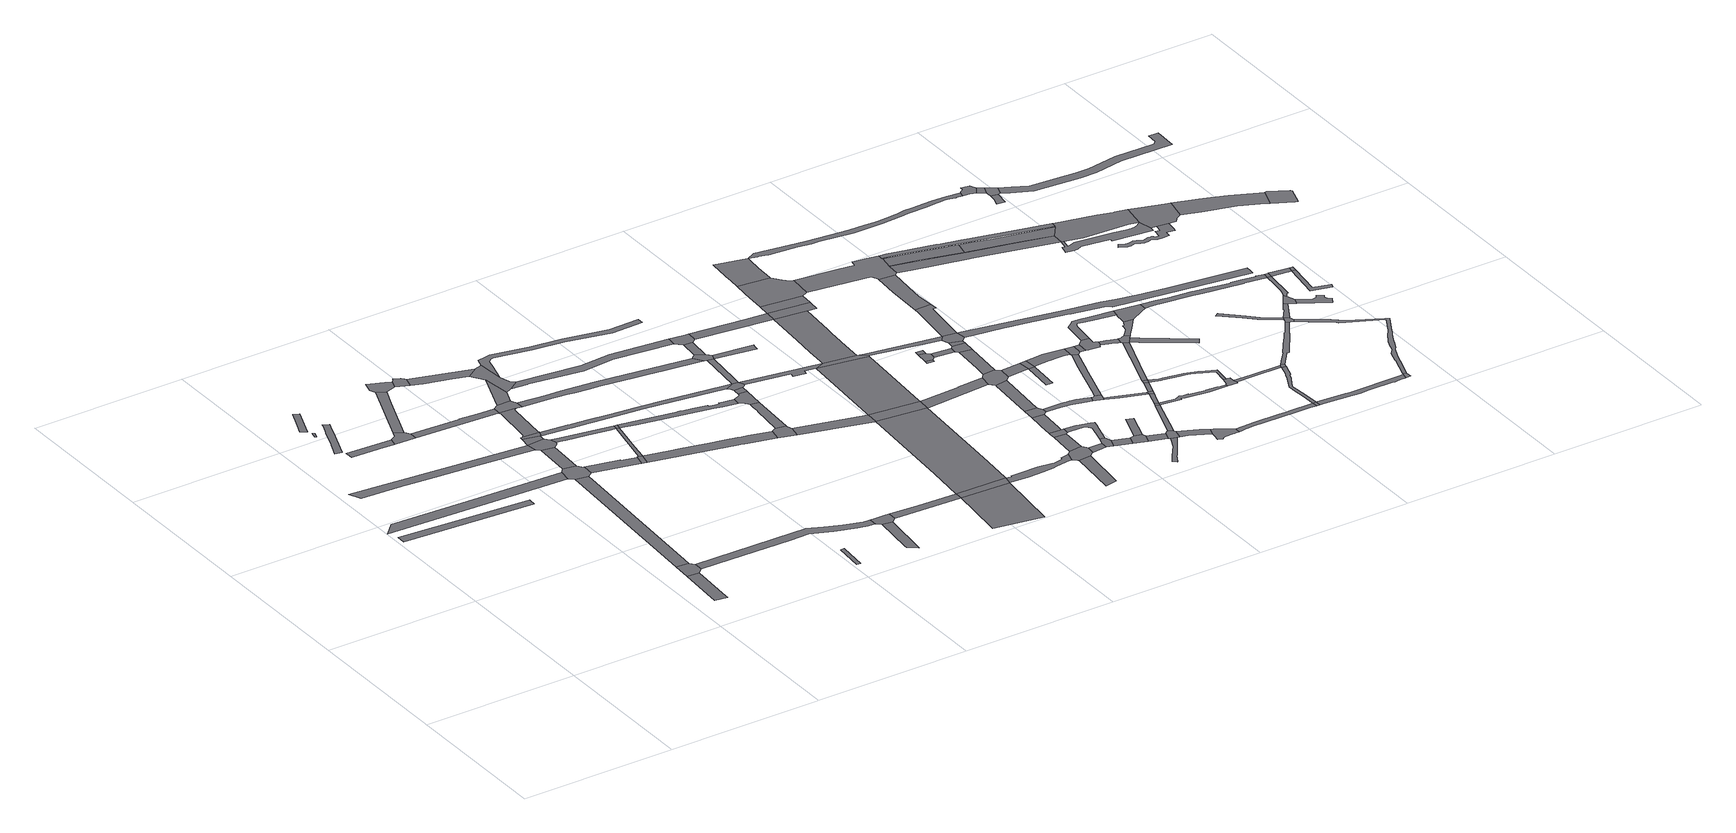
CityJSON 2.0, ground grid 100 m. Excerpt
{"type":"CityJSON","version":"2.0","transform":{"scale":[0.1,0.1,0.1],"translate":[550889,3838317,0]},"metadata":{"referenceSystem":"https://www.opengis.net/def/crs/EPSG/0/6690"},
"CityObjects":{
"road1":{"type":"Road","attributes":{"RoadStructureAttribute.sectionType":"1"},"geometry":[{"type":"MultiSurface","lod":"1","boundaries":[[[0,1,2,3,4]]]}]},
"road2":{"type":"Road","attributes":{"RoadStructureAttribute.sectionType":"1"},"geometry":[{"type":"MultiSurface","lod":"1","boundaries":[[[5,6,7,8,9,10]]]}]},
"road3":{"type":"Road","geometry":[{"type":"MultiSurface","lod":"1","boundaries":[[[11,12,13,14]]]}]},
"road4":{"type":"Road","attributes":{"RoadStructureAttribute.sectionType":"1"},"geometry":[{"type":"MultiSurface","lod":"1","boundaries":[[[15,16,17,18,19,20,21,22,23,24,25,26,27]]]}]},
"road5":{"type":"Road","attributes":{"RoadStructureAttribute.sectionType":"1"},"geometry":[{"type":"MultiSurface","lod":"1","boundaries":[[[28,29,30,31,32,33,34,35,36]]]}]},
"road6":{"type":"Road","attributes":{"RoadStructureAttribute.sectionType":"1"},"geometry":[{"type":"MultiSurface","lod":"1","boundaries":[[[37,38,39,40,41]]]}]},
"road7":{"type":"Road","attributes":{"RoadStructureAttribute.sectionType":"1"},"geometry":[{"type":"MultiSurface","lod":"1","boundaries":[[[42,43,44,45,46,47,48]]]}]},
"road8":{"type":"Road","attributes":{"RoadStructureAttribute.sectionType":"1"},"geometry":[{"type":"MultiSurface","lod":"1","boundaries":[[[49,50,51,52,53,54,55,56,57,58,59]]]}]},
"road9":{"type":"Road","geometry":[{"type":"MultiSurface","lod":"1","boundaries":[[[60,42,48,61,62,63]]]}]},
"road10":{"type":"Road","geometry":[{"type":"MultiSurface","lod":"1","boundaries":[[[64,65,41,40,66,67,68]]]}]},
"road11":{"type":"Road","attributes":{"RoadStructureAttribute.sectionType":"1"},"geometry":[{"type":"MultiSurface","lod":"1","boundaries":[[[69,70,60,63,71,72]]]}]},
"road12":{"type":"Road","attributes":{"RoadStructureAttribute.sectionType":"1"},"geometry":[{"type":"MultiSurface","lod":"1","boundaries":[[[73,64,68,74,75]]]}]},
"road13":{"type":"Road","attributes":{"RoadStructureAttribute.sectionType":"1"},"geometry":[{"type":"MultiSurface","lod":"1","boundaries":[[[76,77,78,67,66,79,80]]]}]},
"road14":{"type":"Road","geometry":[{"type":"MultiSurface","lod":"1","boundaries":[[[81,10,9,69,72,82,83,84,85,86,87]]]}]},
"road15":{"type":"Road","geometry":[{"type":"MultiSurface","lod":"1","boundaries":[[[88,89,90,73,75,91,92]]]}]},
"road16":{"type":"Road","attributes":{"RoadStructureAttribute.sectionType":"1"},"geometry":[{"type":"MultiSurface","lod":"1","boundaries":[[[93,81,87,94,95,96]]]}]},
"road17":{"type":"Road","geometry":[{"type":"MultiSurface","lod":"1","boundaries":[[[97,98,59,58,93,96,99,100,101,102,103]]]}]},
"road18":{"type":"Road","attributes":{"RoadStructureAttribute.sectionType":"1"},"geometry":[{"type":"MultiSurface","lod":"1","boundaries":[[[104,59,98,105,106]]]}]},
"road19":{"type":"Road","attributes":{"RoadStructureAttribute.sectionType":"1"},"geometry":[{"type":"MultiSurface","lod":"1","boundaries":[[[107,108,109,110,111,112,113,62,61,114,115,116,117,118,119,120,121]]]}]},
"road20":{"type":"Road","geometry":[{"type":"MultiSurface","lod":"1","boundaries":[[[122,123,92,91,124,125,126,127,128]]]}]},
"road21":{"type":"Road","geometry":[{"type":"MultiSurface","lod":"1","boundaries":[[[129,104,106,130,131,132]]]}]},
"road22":{"type":"Road","attributes":{"RoadStructureAttribute.sectionType":"1"},"geometry":[{"type":"MultiSurface","lod":"1","boundaries":[[[133,134,84,83,135,136,137]]]}]},
"road23":{"type":"Road","geometry":[{"type":"MultiSurface","lod":"1","boundaries":[[[138,131,139]]]}]},
"road24":{"type":"Road","attributes":{"RoadStructureAttribute.sectionType":"7"},"geometry":[{"type":"MultiSurface","lod":"1","boundaries":[[[79,140,141,142,143,144,145,146,147,148,149,150,132,131,138,151,152,153,154,155,156,157,158,159,160,161,162]]]}]},
"road25":{"type":"Road","geometry":[{"type":"MultiSurface","lod":"1","boundaries":[[[163,164,165,166]]]}]},
"road26":{"type":"Road","geometry":[{"type":"MultiSurface","lod":"1","boundaries":[[[167,80,79,162,168,169,170,171]]]}]},
"road27":{"type":"Road","attributes":{"RoadStructureAttribute.sectionType":"1"},"geometry":[{"type":"MultiSurface","lod":"1","boundaries":[[[125,124,172,173,174,175]]]}]},
"road28":{"type":"Road","geometry":[{"type":"MultiSurface","lod":"1","boundaries":[[[176,177,137,136,178,179,180]]]}]},
"road29":{"type":"Road","attributes":{"RoadStructureAttribute.sectionType":"1"},"geometry":[{"type":"MultiSurface","lod":"1","boundaries":[[[181,182,183,103,102,184,185,186,187,188,189,190]]]}]},
"road30":{"type":"Road","geometry":[{"type":"MultiSurface","lod":"1","boundaries":[[[191,167,171,192]]]}]},
"road31":{"type":"Road","attributes":{"RoadStructureAttribute.sectionType":"1"},"geometry":[{"type":"MultiSurface","lod":"1","boundaries":[[[189,193,180,179,194,195,196,197]]]}]},
"road32":{"type":"Road","geometry":[{"type":"MultiSurface","lod":"1","boundaries":[[[198,175,174,191,192,199,200,201,202]]]}]},
"road33":{"type":"Road","geometry":[{"type":"MultiSurface","lod":"1","boundaries":[[[190,189,197,203]]]}]},
"road34":{"type":"Road","attributes":{"RoadStructureAttribute.sectionType":"1"},"geometry":[{"type":"MultiSurface","lod":"1","boundaries":[[[204,205,206,207,208]]]}]},
"road35":{"type":"Road","geometry":[{"type":"MultiSurface","lod":"1","boundaries":[[[209,210,121,120,204,208,211,212]]]}]},
"road36":{"type":"Road","attributes":{"RoadStructureAttribute.sectionType":"1"},"geometry":[{"type":"MultiSurface","lod":"1","boundaries":[[[213,214,215,216,217,218,219,220,179,178,221,222,223,224,225,226,227,228]]]}]},
"road37":{"type":"Road","attributes":{"RoadStructureAttribute.sectionType":"1"},"geometry":[{"type":"MultiSurface","lod":"1","boundaries":[[[131,130,229,230,231,232,233,234,235,236,237,238,239,240,241,242,243,244,245,246,247,248,249,250,139]]]}]},
"road38":{"type":"Road","attributes":{"RoadStructureAttribute.sectionType":"1"},"geometry":[{"type":"MultiSurface","lod":"1","boundaries":[[[251,252,253,254,255,256,257,258,259,260,261,262,263,203,197,264,265,266,267,268]]]}]},
"road39":{"type":"Road","attributes":{"RoadStructureAttribute.sectionType":"1"},"geometry":[{"type":"MultiSurface","lod":"1","boundaries":[[[269,270,271,272,273,170,169,274,275,276,277,278,279,280,281,282,283,284,285]]]}]},
"road40":{"type":"Road","attributes":{"RoadStructureAttribute.sectionType":"1"},"geometry":[{"type":"MultiSurface","lod":"1","boundaries":[[[286,212,211,287,288,289]]]}]},
"road41":{"type":"Road","attributes":{"RoadStructureAttribute.sectionType":"1"},"geometry":[{"type":"MultiSurface","lod":"1","boundaries":[[[290,291,200,199,292,293,294,295,296,297]]]}]},
"road42":{"type":"Road","attributes":{"RoadStructureAttribute.sectionType":"1"},"geometry":[{"type":"MultiSurface","lod":"1","boundaries":[[[298,299,300,301,302,303,304,305,306,307,308,309,310,311,312,198,202]]]}]},
"road43":{"type":"Road","geometry":[{"type":"MultiSurface","lod":"1","boundaries":[[[313,314,228,227,315,316,317,318]]]}]},
"road44":{"type":"Road","attributes":{"RoadStructureAttribute.sectionType":"1"},"geometry":[{"type":"MultiSurface","lod":"1","boundaries":[[[319,320,321,322,323,313,318,324]]]}]},
"road45":{"type":"Road","attributes":{"RoadStructureAttribute.sectionType":"1"},"geometry":[{"type":"MultiSurface","lod":"1","boundaries":[[[288,325,326,327,328,329]]]}]},
"road46":{"type":"Road","geometry":[{"type":"MultiSurface","lod":"1","boundaries":[[[330,331,332,333,334,335,336,337,338,268,267,339,340,341,319,324,342]]]}]},
"road47":{"type":"Road","attributes":{"RoadStructureAttribute.sectionType":"1"},"geometry":[{"type":"MultiSurface","lod":"1","boundaries":[[[343,344,345,330,342,346]]]}]},
"road48":{"type":"Road","geometry":[{"type":"MultiSurface","lod":"1","boundaries":[[[238,237,347,343,346,348,349,350,351]]]}]},
"road49":{"type":"Road","geometry":[{"type":"MultiSurface","lod":"1","boundaries":[[[289,288,329,352]]]}]},
"road50":{"type":"Road","attributes":{"RoadStructureAttribute.sectionType":"1"},"geometry":[{"type":"MultiSurface","lod":"1","boundaries":[[[316,315,353,354,355,356]]]}]},
"road51":{"type":"Road","attributes":{"RoadStructureAttribute.sectionType":"7"},"geometry":[{"type":"MultiSurface","lod":"1","boundaries":[[[357,358,238,351,359,360,361]]]}]},
"road52":{"type":"Road","geometry":[{"type":"MultiSurface","lod":"1","boundaries":[[[362,363,364,285,284,357,361,365,366]]]}]},
"road53":{"type":"Road","attributes":{"RoadStructureAttribute.sectionType":"1"},"geometry":[{"type":"MultiSurface","lod":"1","boundaries":[[[367,362,366,368]]]}]},
"road54":{"type":"Road","geometry":[{"type":"MultiSurface","lod":"1","boundaries":[[[355,369,289,352,370,371,372]]]}]},
"road55":{"type":"Road","geometry":[{"type":"MultiSurface","lod":"1","boundaries":[[[373,297,296,367,368,374,375]]]}]},
"road56":{"type":"Road","attributes":{"RoadStructureAttribute.sectionType":"1"},"geometry":[{"type":"MultiSurface","lod":"1","boundaries":[[[376,377,378,379,380,351,350,381,382,383,384,385,386,387,388,389]]]}]},
"road57":{"type":"Road","attributes":{"RoadStructureAttribute.sectionType":"1"},"geometry":[{"type":"MultiSurface","lod":"1","boundaries":[[[390,391,392,365,361]]]}]},
"road58":{"type":"Road","geometry":[{"type":"MultiSurface","lod":"1","boundaries":[[[356,355,372,393]]]}]},
"road59":{"type":"Road","attributes":{"RoadStructureAttribute.sectionType":"1"},"geometry":[{"type":"MultiSurface","lod":"1","boundaries":[[[394,395,396,397,398,399,400,401,402,403,404,352,329,405,406,407,408,409,410,411,412,413,414]]]}]},
"road60":{"type":"Road","geometry":[{"type":"MultiSurface","lod":"1","boundaries":[[[388,415,356,393,416,417,418,419,420,421,422,423]]]}]},
"road61":{"type":"Road","attributes":{"RoadStructureAttribute.sectionType":"1"},"geometry":[{"type":"MultiSurface","lod":"1","boundaries":[[[424,375,374,425,426]]]}]},
"road62":{"type":"Road","attributes":{"RoadStructureAttribute.sectionType":"1"},"geometry":[{"type":"MultiSurface","lod":"1","boundaries":[[[427,428,429,430,431,432]]]}]},
"road63":{"type":"Road","geometry":[{"type":"MultiSurface","lod":"1","boundaries":[[[389,388,423,433,434,435,436,437]]]}]},
"road64":{"type":"Road","geometry":[{"type":"MultiSurface","lod":"1","boundaries":[[[438,439,440,441,442,443,394,414,444,445,446,430,429,447,448,449]]]}]},
"road65":{"type":"Road","attributes":{"function":"2","RoadStructureAttribute.sectionType":"7"},"geometry":[{"type":"MultiSurface","lod":"1","boundaries":[[[425,450,451,452,453,389,437,454,455,456,457,458,459,460]]]}]},
"road66":{"type":"Road","attributes":{"RoadStructureAttribute.sectionType":"1"},"geometry":[{"type":"MultiSurface","lod":"1","boundaries":[[[461,441,440,462]]]}]},
"road67":{"type":"Road","attributes":{"RoadStructureAttribute.sectionType":"1"},"geometry":[{"type":"MultiSurface","lod":"1","boundaries":[[[463,464,465,466,467,468,393,372,469,470,471]]]}]},
"road68":{"type":"Road","geometry":[{"type":"MultiSurface","lod":"1","boundaries":[[[472,473,461,462,474,475,476,477]]]}]},
"road69":{"type":"Road","attributes":{"RoadStructureAttribute.sectionType":"1"},"geometry":[{"type":"MultiSurface","lod":"1","boundaries":[[[449,448,478,479,480]]]}]},
"road70":{"type":"Road","attributes":{"RoadStructureAttribute.sectionType":"1"},"geometry":[{"type":"MultiSurface","lod":"1","boundaries":[[[481,482,483,472,477,484,485,486,487]]]}]},
"road71":{"type":"Road","geometry":[{"type":"MultiSurface","lod":"1","boundaries":[[[426,425,460,488,489]]]}]},
"road72":{"type":"Road","geometry":[{"type":"MultiSurface","lod":"1","boundaries":[[[490,491,492,480,479,493,494,495,496,497]]]}]},
"road73":{"type":"Road","geometry":[{"type":"MultiSurface","lod":"1","boundaries":[[[498,481,487,499,500,501,502,503,504]]]}]},
"road74":{"type":"Road","attributes":{"RoadStructureAttribute.sectionType":"1"},"geometry":[{"type":"MultiSurface","lod":"1","boundaries":[[[505,506,507,508,509,510,511,476,475,512,513,514,515,516,490,497]]]}]},
"road75":{"type":"Road","geometry":[{"type":"MultiSurface","lod":"1","boundaries":[[[517,426,489,518]]]}]},
"road76":{"type":"Road","attributes":{"RoadStructureAttribute.sectionType":"1"},"geometry":[{"type":"MultiSurface","lod":"1","boundaries":[[[494,493,519,520]]]}]},
"road77":{"type":"Road","geometry":[{"type":"MultiSurface","lod":"1","boundaries":[[[521,522,523,524]]]}]},
"road78":{"type":"Road","attributes":{"RoadStructureAttribute.sectionType":"1"},"geometry":[{"type":"MultiSurface","lod":"1","boundaries":[[[525,526,527,528,498,504]]]}]},
"road79":{"type":"Road","attributes":{"RoadStructureAttribute.sectionType":"1"},"geometry":[{"type":"MultiSurface","lod":"1","boundaries":[[[529,530,435,434,531,532,533,534]]]}]},
"road80":{"type":"Road","geometry":[{"type":"MultiSurface","lod":"1","boundaries":[[[535,521,524,536,537,538]]]}]},
"road81":{"type":"Road","attributes":{"RoadStructureAttribute.sectionType":"1"},"geometry":[{"type":"MultiSurface","lod":"1","boundaries":[[[539,540,535,538]]]}]},
"road82":{"type":"Road","geometry":[{"type":"MultiSurface","lod":"1","boundaries":[[[541,542,543,544,517,518,545,546,547,548,549,550,551,552]]]}]},
"road83":{"type":"Road","geometry":[{"type":"MultiSurface","lod":"1","boundaries":[[[553,520,519,554,555,556]]]}]},
"road84":{"type":"Road","geometry":[{"type":"MultiSurface","lod":"1","boundaries":[[[557,558,559,463,471,527,526,560,561,562]]]}]},
"road85":{"type":"Road","attributes":{"function":"2","RoadStructureAttribute.sectionType":"7"},"geometry":[{"type":"MultiSurface","lod":"1","boundaries":[[[563,564,565,566,567,541,552,568,569,570,571,572]]]}]},
"road86":{"type":"Road","attributes":{"RoadStructureAttribute.sectionType":"1"},"geometry":[{"type":"MultiSurface","lod":"1","boundaries":[[[573,574,575,576,577,578,579,580,581]]]}]},
"road87":{"type":"Road","attributes":{"RoadStructureAttribute.sectionType":"1"},"geometry":[{"type":"MultiSurface","lod":"1","boundaries":[[[537,536,582,583]]]}]},
"road88":{"type":"Road","attributes":{"RoadStructureAttribute.sectionType":"1"},"geometry":[{"type":"MultiSurface","lod":"1","boundaries":[[[584,585,586,587,588,589,590,501,500,591,592,593,594,595,596,597,598]]]}]},
"road89":{"type":"Road","attributes":{"RoadStructureAttribute.sectionType":"1"},"geometry":[{"type":"MultiSurface","lod":"1","boundaries":[[[555,554,599,600]]]}]},
"road90":{"type":"Road","geometry":[{"type":"MultiSurface","lod":"1","boundaries":[[[601,602,603,553,556]]]}]},
"road91":{"type":"Road","attributes":{"RoadStructureAttribute.sectionType":"1"},"geometry":[{"type":"MultiSurface","lod":"1","boundaries":[[[604,605,558,557,606]]]}]},
"road92":{"type":"Road","geometry":[{"type":"MultiSurface","lod":"1","boundaries":[[[607,583,582,604,606,608]]]}]},
"road93":{"type":"Road","attributes":{"RoadStructureAttribute.sectionType":"1"},"geometry":[{"type":"MultiSurface","lod":"1","boundaries":[[[609,562,561,610,611]]]}]},
"road94":{"type":"Road","geometry":[{"type":"MultiSurface","lod":"1","boundaries":[[[612,613,600,599,614,573,581,615,616,617,618,619,620]]]}]},
"road95":{"type":"Road","attributes":{"RoadStructureAttribute.sectionType":"1"},"geometry":[{"type":"MultiSurface","lod":"1","boundaries":[[[621,607,608,622]]]}]},
"road96":{"type":"Road","geometry":[{"type":"MultiSurface","lod":"1","boundaries":[[[611,623,624,625,626]]]}]},
"road97":{"type":"Road","geometry":[{"type":"MultiSurface","lod":"1","boundaries":[[[534,533,621,622,627,628,629]]]}]},
"road98":{"type":"Road","geometry":[{"type":"MultiSurface","lod":"1","boundaries":[[[630,631,598,597,632,633,634]]]}]},
"road99":{"type":"Road","geometry":[{"type":"MultiSurface","lod":"1","boundaries":[[[635,609,611,626,636]]]}]},
"road100":{"type":"Road","attributes":{"RoadStructureAttribute.sectionType":"1"},"geometry":[{"type":"MultiSurface","lod":"1","boundaries":[[[637,617,616,638,639,640]]]}]},
"road101":{"type":"Road","attributes":{"RoadStructureAttribute.sectionType":"1"},"geometry":[{"type":"MultiSurface","lod":"1","boundaries":[[[641,642,643,620,619,644,645]]]}]},
"road102":{"type":"Road","attributes":{"RoadStructureAttribute.sectionType":"7"},"geometry":[{"type":"MultiSurface","lod":"1","boundaries":[[[646,647,648,649,650,651,652,653,534,629]]]}]},
"road103":{"type":"Road","attributes":{"RoadStructureAttribute.sectionType":"1"},"geometry":[{"type":"MultiSurface","lod":"1","boundaries":[[[654,655,656,633,632,657,658,659,660]]]}]},
"road104":{"type":"Road","geometry":[{"type":"MultiSurface","lod":"1","boundaries":[[[661,662,663,664,665,666,667,546,545,668,669,670,671,672,673,674,675,676,677,678,679,680,681]]]}]},
"road105":{"type":"Road","attributes":{"RoadStructureAttribute.sectionType":"1"},"geometry":[{"type":"MultiSurface","lod":"1","boundaries":[[[682,683,684,685,686,630,634,687,688,689,690]]]}]},
"road106":{"type":"Road","geometry":[{"type":"MultiSurface","lod":"1","boundaries":[[[691,641,645,692]]]}]},
"road107":{"type":"Road","geometry":[{"type":"MultiSurface","lod":"1","boundaries":[[[693,694,695,640,639,696,697,698,699,700,701,702,703,704,705,706,707,708,709,710,711]]]}]},
"road108":{"type":"Road","attributes":{"RoadStructureAttribute.sectionType":"1"},"geometry":[{"type":"MultiSurface","lod":"1","boundaries":[[[712,713,714,635,636,715,716,717,718,719,720,721]]]}]},
"road109":{"type":"Road","attributes":{"RoadStructureAttribute.sectionType":"1"},"geometry":[{"type":"MultiSurface","lod":"1","boundaries":[[[659,722,723,691,692,724,725]]]}]},
"road110":{"type":"Road","attributes":{"RoadStructureAttribute.sectionType":"1"},"geometry":[{"type":"MultiSurface","lod":"1","boundaries":[[[726,727,673,672,728,729,730,650,649]]]}]},
"road111":{"type":"Road","geometry":[{"type":"MultiSurface","lod":"1","boundaries":[[[731,660,659,725,732]]]}]},
"road112":{"type":"Road","attributes":{"RoadStructureAttribute.sectionType":"1"},"geometry":[{"type":"MultiSurface","lod":"1","boundaries":[[[733,731,732,734]]]}]},
"road113":{"type":"Road","geometry":[{"type":"MultiSurface","lod":"1","boundaries":[[[735,733,734,736]]]}]},
"road114":{"type":"Road","geometry":[{"type":"MultiSurface","lod":"1","boundaries":[[[737,738,721,720,739,740,682,690,741,742,743,744]]]}]},
"road115":{"type":"Road","attributes":{"RoadStructureAttribute.sectionType":"1"},"geometry":[{"type":"MultiSurface","lod":"1","boundaries":[[[744,743,745,746]]]}]},
"road116":{"type":"Road","attributes":{"RoadStructureAttribute.sectionType":"1"},"geometry":[{"type":"MultiSurface","lod":"1","boundaries":[[[747,748,749,750,751,752,753,754,755,756,757,692,645,758,759,760,761,762,763,764]]]}]},
"road117":{"type":"Road","geometry":[{"type":"MultiSurface","lod":"1","boundaries":[[[765,766,767,746,745,768,769,770,771,772,773,774,775,776,777]]]}]},
"road118":{"type":"Road","attributes":{"RoadStructureAttribute.sectionType":"1"},"geometry":[{"type":"MultiSurface","lod":"1","boundaries":[[[778,779,735,736,780,781]]]}]},
"road119":{"type":"Road","attributes":{"RoadStructureAttribute.sectionType":"1"},"geometry":[{"type":"MultiSurface","lod":"1","boundaries":[[[782,783,784,785,786,787,711,710,788,789,790,791,792,793,794,795,796]]]}]},
"road120":{"type":"Road","attributes":{"RoadStructureAttribute.sectionType":"1"},"geometry":[{"type":"MultiSurface","lod":"1","boundaries":[[[797,798,799,800,801,802,803,804,736,734,805,806,807,808,809,810,811,812,813]]]}]},
"road121":{"type":"Road","attributes":{"RoadStructureAttribute.sectionType":"1"},"geometry":[{"type":"MultiSurface","lod":"1","boundaries":[[[814,815,816,774,773,817,818,819,820,821]]]}]},
"road122":{"type":"Road","attributes":{"RoadStructureAttribute.sectionType":"7"},"geometry":[{"type":"MultiSurface","lod":"1","boundaries":[[[822,823,824,825,826,677,676,827,828,829,830,831]]]}]},
"road123":{"type":"Road","geometry":[{"type":"MultiSurface","lod":"1","boundaries":[[[832,833,834,835,821,820,836,778,781,837,838,839]]]}]},
"road124":{"type":"Road","attributes":{"RoadStructureAttribute.sectionType":"1"},"geometry":[{"type":"MultiSurface","lod":"1","boundaries":[[[840,841,842,843,844,845,846,847,848,849,850,851,852,853,854,572,855,856,857,858,859,860,861,862,863,864,865,866,867,868,869,870,871,872,873,874]]]}]},
"road125":{"type":"Road","geometry":[{"type":"MultiSurface","lod":"1","boundaries":[[[812,875,764,763,876,877,878,879,880,881,882,883,813]]]}]},
"road126":{"type":"Road","attributes":{"RoadStructureAttribute.sectionType":"1"},"geometry":[{"type":"MultiSurface","lod":"1","boundaries":[[[884,885,886,887,888,765,777,889,890,891,892,893,894,895,896]]]}]},
"road127":{"type":"Road","attributes":{"RoadStructureAttribute.sectionType":"1"},"geometry":[{"type":"MultiSurface","lod":"1","boundaries":[[[897,898,899,900,901,902,903,904,832,839,905,906,907,908]]]}]},
"road128":{"type":"Road","geometry":[{"type":"MultiSurface","lod":"1","boundaries":[[[909,796,795,910]]]}]},
"road129":{"type":"Road","attributes":{"RoadStructureAttribute.sectionType":"1"},"geometry":[{"type":"MultiSurface","lod":"1","boundaries":[[[911,912,913,914,915,916,917,838,837]]]}]},
"road130":{"type":"Road","attributes":{"RoadStructureAttribute.sectionType":"1"},"geometry":[{"type":"MultiSurface","lod":"1","boundaries":[[[918,880,879,919,920,921,922,923]]]}]},
"road131":{"type":"Road","attributes":{"RoadStructureAttribute.sectionType":"1"},"geometry":[{"type":"MultiSurface","lod":"1","boundaries":[[[924,925,926,927,928,929,675,674,930,931,932,933,934,935]]]}]},
"road132":{"type":"Road","attributes":{"RoadStructureAttribute.sectionType":"1"},"geometry":[{"type":"MultiSurface","lod":"1","boundaries":[[[936,937,938,939,940,941,942,943,796,909,944,945,946,947,948,949,950,951]]]}]},
"road133":{"type":"Road","attributes":{"RoadStructureAttribute.sectionType":"1"},"geometry":[{"type":"MultiSurface","lod":"1","boundaries":[[[952,953,954,955,956,957,958,959,960,961,962,963,964,965,966,967,968,969,629,628]]]}]},
"road134":{"type":"Road","geometry":[{"type":"MultiSurface","lod":"1","boundaries":[[[896,895,970,971,897,908,972,973,974,975,976]]]}]},
"road135":{"type":"Road","attributes":{"RoadStructureAttribute.sectionType":"1"},"geometry":[{"type":"MultiSurface","lod":"1","boundaries":[[[977,978,979,980,981,982,983,984,985,986,681,680,987,988,989,990,991,992,993,994,995,996,997,998]]]}]},
"road136":{"type":"Road","geometry":[{"type":"MultiSurface","lod":"1","boundaries":[[[999,923,922,936,951,1000]]]}]},
"road137":{"type":"Road","attributes":{"RoadStructureAttribute.sectionType":"1"},"geometry":[{"type":"MultiSurface","lod":"1","boundaries":[[[1001,1002,1003,909,910,1004,1005,1006,1007,1008,1009,1010,1011,1012,1013,1014,1015]]]}]},
"road138":{"type":"Road","attributes":{"RoadStructureAttribute.sectionType":"1"},"geometry":[{"type":"MultiSurface","lod":"1","boundaries":[[[1016,1017,1018,1019,1020,1021,1022,1023,1024,1025,831,830]]]}]},
"road139":{"type":"Road","attributes":{"RoadStructureAttribute.sectionType":"1"},"geometry":[{"type":"MultiSurface","lod":"1","boundaries":[[[1026,1027,1028,1029,1030,1031,1032,1033,1034,999,1000,1035,1036,1037,1038,1039,1040]]]}]},
"road140":{"type":"Road","attributes":{"RoadStructureAttribute.sectionType":"1"},"geometry":[{"type":"MultiSurface","lod":"1","boundaries":[[[1041,1042,1043,1044,1045,1046,1047,1048,1049]]]}]},
"road141":{"type":"Road","attributes":{"RoadStructureAttribute.sectionType":"1"},"geometry":[{"type":"MultiSurface","lod":"1","boundaries":[[[1050,1051,1052,1053,1054,1055,1056,1057,1058,1059,1060,1061,1062,1063,976,975,1064,1065,1066,1067,1068,1069,1070,1071,1072,1073,1074,1075,1076,1077]]]}]},
"road142":{"type":"Road","geometry":[{"type":"MultiSurface","lod":"1","boundaries":[[[1078,1015,1014,1079,1080]]]}]},
"road143":{"type":"Road","geometry":[{"type":"MultiSurface","lod":"1","boundaries":[[[1081,1082,874,873,1083,1084,1085,1086,1087]]]}]},
"road144":{"type":"Road","geometry":[{"type":"MultiSurface","lod":"1","boundaries":[[[1088,1089,1090,1091,1092,1093,1094]]]}]},
"road145":{"type":"Road","geometry":[{"type":"MultiSurface","lod":"1","boundaries":[[[1049,1048,1095,1026,1040,1096,1097,1098,1099]]]}]},
"road146":{"type":"Road","attributes":{"RoadStructureAttribute.sectionType":"1"},"geometry":[{"type":"MultiSurface","lod":"1","boundaries":[[[1086,1085,1100,1101]]]}]},
"road147":{"type":"Road","geometry":[{"type":"MultiSurface","lod":"1","boundaries":[[[1101,1100,1088,1094,1102,1103]]]}]},
"road148":{"type":"Road","geometry":[{"type":"MultiSurface","lod":"1","boundaries":[[[934,1104,1105,1106,1107,1108,1109,1110,1111,1112,1113,1114,1115,1116,1117,1118,1119,1120,1121,1122,1123,1124,1125,1126,1127,1128,1129,1130,1131,1132]]]}]},
"road149":{"type":"Road","attributes":{"RoadStructureAttribute.sectionType":"1"},"geometry":[{"type":"MultiSurface","lod":"1","boundaries":[[[1133,1134,1135,1049,1099,1136]]]}]},
"road150":{"type":"Road","attributes":{"RoadStructureAttribute.sectionType":"1"},"geometry":[{"type":"MultiSurface","lod":"1","boundaries":[[[1137,1138,1139,1140,1141,1142,1143,1144,1145,1146,1147,1148,1149,1150,1151,1098,1097,1152,1153,1154,1155,1156,1157,1158,1159,1160,1161,1162,1163,1164,1165,1166,1078,1080]]]}]},
"road151":{"type":"Road","geometry":[{"type":"MultiSurface","lod":"1","boundaries":[[[1167,1168,1169,1170,998,997,1022,1021,935,934,1132,1171,1172,1114,1173]]]}]},
"road152":{"type":"Road","geometry":[{"type":"MultiSurface","lod":"1","boundaries":[[[1174,1133,1136,1175,1176,1177]]]}]},
"road153":{"type":"Road","attributes":{"RoadStructureAttribute.sectionType":"1"},"geometry":[{"type":"MultiSurface","lod":"1","boundaries":[[[1178,1179,1180,1181,1182,1183,1184,1185,1186,1187,1188,1189,1190,1191,1192,1193,1194,1195,1196,1197,1198,1199,1200,1201,1202,1203,1204,1205,1206,1207,1208,1209,1210,1211,1212,1213,1214,1215,1216,1217,1218,1219,1220,1221,1222,1223,1224,1225,1226,1227,1228,1229,1230,1231,1232,1233,1234,1235,1236,1237,1238,1239,1240,1241,1242,1243,1244,1245,1246,1247,1248]]]}]},
"road154":{"type":"Road","attributes":{"RoadStructureAttribute.sectionType":"1"},"geometry":[{"type":"MultiSurface","lod":"1","boundaries":[[[1076,1249,1250,1251,1252,1174,1177,1253,1254,1255]]]}]},
"road155":{"type":"Road","geometry":[{"type":"MultiSurface","lod":"1","boundaries":[[[1256,1257,1258,1259,1260,1261,1262,1263,1176,1175]]]}]},
"road156":{"type":"Road","geometry":[{"type":"MultiSurface","lod":"1","boundaries":[[[1077,1076,1255,1264]]]}]},
"road157":{"type":"Road","attributes":{"RoadStructureAttribute.sectionType":"1"},"geometry":[{"type":"MultiSurface","lod":"1","boundaries":[[[1265,1266,1264,1255,1267,1268,1269,1270]]]}]},
"road158":{"type":"Road","attributes":{"RoadStructureAttribute.sectionType":"1"},"geometry":[{"type":"MultiSurface","lod":"1","boundaries":[[[1269,1271,1272,1273,1274,1275,1276,1277]]]}]},
"road159":{"type":"Road","geometry":[{"type":"MultiSurface","lod":"1","boundaries":[[[1278,1279,1280,1173,1114,1113,1178,1248,1281,1282,1283,1284,1285,1286]]]}]},
"road160":{"type":"Road","geometry":[{"type":"MultiSurface","lod":"1","boundaries":[[[1270,1269,1277,1287]]]}]},
"road161":{"type":"Road","attributes":{"RoadStructureAttribute.sectionType":"1"},"geometry":[{"type":"MultiSurface","lod":"1","boundaries":[[[1288,1289,1290,1291,1292,1293,1294,1295,1296,1297,1298,1103,1102,1299,1300,1301,1302,1303,1304,1305,1306,1307]]]}]},
"road162":{"type":"Road","attributes":{"RoadStructureAttribute.sectionType":"1"},"geometry":[{"type":"MultiSurface","lod":"1","boundaries":[[[1308,1309,1310,1311,1286,1285,1312,1313,1314,1315,1316]]]}]},
"road163":{"type":"Road","geometry":[{"type":"MultiSurface","lod":"1","boundaries":[[[1317,1316,1315,1318,1319,1320,1321]]]}]}
},
"vertices":[
[886,1731,0],[888,1780,0],[275,1825,0],[35,1840,0],[33,1783,0],
[627,1961,0],[81,1984,0],[7,1905,0],[624,1881,0],[1198,1859,0],[1210,1938,0],
[276,3039,0],[291,3079,0],[276,3085,0],[265,3043,0],
[384,3032,0],[392,3052,0],[416,3114,0],[397,3123,0],[379,3131,0],[378,3132,0],[378,3130,0],[353,3067,0],[345,3047,0],[296,2921,0],[296,2920,0],[258,2824,0],[300,2815,0],
[268,3121,0],[341,3307,0],[322,3315,0],[304,3323,0],[303,3323,0],[268,3236,0],[267,3235,0],[228,3137,0],[265,3113,0],
[314,2792,0],[312,2735,0],[495,2728,0],[599,2725,0],[610,2778,0],
[1153,570,0],[1137,300,0],[1134,259,0],[1214,246,0],[1215,268,0],[1233,566,0],[1233,568,0],
[70,2400,0],[105,2324,0],[345,2310,0],[358,2309,0],[378,2307,0],[403,2305,0],[581,2289,0],[858,2265,0],[1116,2243,0],[1224,2232,0],[1218,2297,0],
[1161,697,0],[1265,597,0],[1265,657,0],[1241,689,0],
[662,2834,0],[648,2799,0],[737,2718,0],[739,2772,0],[714,2805,0],
[1230,1829,0],[1163,737,0],[1244,737,0],[1310,1814,0],
[830,3269,0],[837,3121,0],[887,3238,0],
[1181,2750,0],[1059,2758,0],[1058,2758,0],[1284,2690,0],[1288,2745,0],
[1238,1968,0],[1330,1828,0],[1345,1839,0],[1351,1919,0],[1340,1922,0],[1336,1927,0],[1318,1952,0],
[940,3334,0],[834,3377,0],[815,3307,0],[956,3260,0],[977,3318,0],
[1252,2208,0],[1324,2041,0],[1324,2043,0],[1333,2192,0],
[1345,2295,0],[1333,2308,0],[1353,2210,0],[1360,2216,0],[1367,2223,0],[1370,2234,0],[1361,2278,0],
[1231,2372,0],[1334,2317,0],[1336,2345,0],
[2325,530,0],[2210,563,0],[2108,606,0],[2008,647,0],[2002,647,0],[1928,648,0],[1927,648,0],[1466,594,0],[1864,586,0],[1989,586,0],[2124,532,0],[2259,490,0],[2322,477,0],[2365,472,0],[2368,528,0],
[996,3345,0],[990,3327,0],[1039,3229,0],[1056,3295,0],[1052,3302,0],[1050,3306,0],[1038,3325,0],
[1234,2391,0],[1343,2345,0],[1353,2381,0],[1250,2391,0],
[1563,1867,0],[1564,1870,0],[1577,1786,0],[1644,1771,0],[1660,1843,0],
[1354,2382,0],[1354,2381,0],
[1284,2686,0],[1286,2685,0],[1288,2683,0],[1289,2681,0],[1290,2678,0],[1289,2673,0],[1259,2409,0],[1258,2404,0],[1256,2401,0],[1254,2398,0],[1251,2396,0],[1354,2386,0],[1353,2388,0],[1351,2391,0],[1350,2393,0],[1350,2396,0],[1377,2662,0],[1379,2672,0],[1380,2675,0],[1382,2677,0],[1384,2677,0],[1388,2677,0],[1388,2681,0],
[2068,341,0],[2041,337,0],[2025,152,0],[2052,151,0],
[1324,2768,0],[1401,2680,0],[1434,2677,0],[1432,2730,0],[1413,2769,0],
[1110,3201,0],[1276,3155,0],[1372,3125,0],[1446,3177,0],
[1661,1847,0],[1661,1846,0],[1676,1764,0],[1693,1840,0],[1673,1845,0],
[1429,2266,0],[1402,2271,0],[1369,2276,0],[1423,2226,0],[1429,2225,0],[1557,2206,0],[1558,2206,0],[1709,2183,0],[1740,2178,0],[1746,2210,0],
[1429,3045,0],[1452,2861,0],
[1674,1848,0],[1694,1844,0],[1714,1949,0],[1733,2044,0],[1759,2174,0],
[1497,3194,0],[1490,2882,0],[1560,2927,0],[1531,2957,0],[1512,3023,0],
[1765,2207,0],
[2396,445,0],[2368,170,0],[2367,154,0],[2423,111,0],[2459,435,0],
[2461,523,0],[2401,526,0],[2491,463,0],[2494,521,0],
[2319,1698,0],[2265,1712,0],[2257,1715,0],[2179,1730,0],[2078,1753,0],[2061,1756,0],[1918,1789,0],[1849,1805,0],[2214,1640,0],[2226,1638,0],[2249,1632,0],[2267,1628,0],[2300,1619,0],[2425,1586,0],[2442,1581,0],[2457,1661,0],
[1534,2323,0],[1536,2323,0],[1641,2311,0],[1666,2308,0],[1668,2308,0],[1968,2279,0],[1988,2276,0],[2506,2205,0],[2509,2205,0],[2564,2233,0],[2560,2234,0],[2551,2235,0],[2511,2240,0],[2331,2265,0],[2230,2279,0],[2176,2286,0],[1968,2314,0],[1798,2332,0],[1671,2348,0],[1610,2356,0],[1540,2362,0],[1534,2363,0],
[2385,2094,0],[2382,2095,0],[2380,2086,0],[2380,2084,0],[2322,2094,0],[2313,2095,0],[2315,2107,0],[2226,2125,0],[2175,2135,0],[2150,2140,0],[2137,2142,0],[2132,2143,0],[2104,2148,0],[1856,2149,0],[2324,2059,0],[2377,2048,0],[2471,2029,0],[2478,2080,0],
[2030,2666,0],[1928,2680,0],[1712,2703,0],[1615,2711,0],[1542,2719,0],[1634,2659,0],[1672,2655,0],[1721,2650,0],[1767,2644,0],[1852,2633,0],[1932,2623,0],[2141,2595,0],[2216,2585,0],[2332,2568,0],[2574,2535,0],[2576,2534,0],[2535,2595,0],
[2687,512,0],[2932,445,0],[2933,445,0],[2935,502,0],
[2174,2894,0],[1968,2880,0],[1599,2870,0],[1603,2869,0],[1948,2816,0],[2154,2834,0],[2538,2792,0],[2545,2851,0],
[1545,3146,0],[1561,3207,0],[1585,3221,0],[1600,3222,0],[1834,3176,0],[2036,3148,0],[2321,3086,0],[2523,3090,0],[2522,3130,0],[2325,3126,0],[2043,3187,0],[1841,3215,0],[1603,3262,0],[1573,3260,0],[1516,3249,0],
[2494,1681,0],[2485,1676,0],[2554,1551,0],[2569,1630,0],[2555,1661,0],[2556,1668,0],
[2520,1983,0],[2517,1941,0],[2521,1940,0],[2517,1895,0],[2512,1895,0],[2578,1976,0],
[2932,434,0],[2916,295,0],[2891,60,0],[3209,7,0],[3257,436,0],
[2532,2122,0],[2530,2114,0],[2529,2109,0],[2528,2106,0],[2527,2104,0],[2524,2102,0],[2519,2099,0],[2517,2098,0],[2501,2090,0],[2495,2024,0],[2505,2008,0],[2507,2004,0],[2589,2116,0],
[2535,2165,0],[2535,2160,0],[2534,2154,0],[2592,2165,0],
[2525,2181,0],[2604,2174,0],[2619,2184,0],[2621,2186,0],[2602,2226,0],
[3268,497,0],
[2948,1446,0],[2999,1432,0],[3007,1430,0],[3012,1513,0],
[2593,2530,0],[2593,2529,0],[2602,2227,0],[2607,2283,0],[2631,2523,0],
[2567,2624,0],[2555,2613,0],[2552,2610,0],[2650,2563,0],[2622,2595,0],
[2578,2750,0],[2638,2747,0],
[2956,754,0],[3269,506,0],[3288,758,0],[3334,1396,0],
[2652,2839,0],[2664,2766,0],[2672,2837,0],
[3061,2153,0],[2969,2168,0],[2914,2176,0],[2615,2223,0],[2608,2224,0],[2904,2141,0],[2904,2139,0],[2899,2111,0],[2980,2099,0],[2984,2126,0],[2984,2127,0],[3054,2115,0],[3058,2114,0],[3119,2143,0],
[2901,2481,0],[2904,2505,0],[2908,2528,0],
[3339,1478,0],
[3707,518,0],[3655,509,0],[3652,500,0],[3649,491,0],[3646,491,0],[3584,480,0],[3576,482,0],[3488,497,0],[3375,495,0],[3305,497,0],[3302,486,0],[3259,436,0],[3315,434,0],[3376,432,0],[3443,432,0],[3482,436,0],[3556,439,0],[3576,442,0],[3652,453,0],[3659,454,0],[3691,459,0],
[3014,1532,0],[3341,1497,0],[3356,1704,0],[3356,1706,0],[3367,1859,0],[3367,1860,0],[3367,1861,0],[3381,2048,0],[3382,2062,0],
[3029,2796,0],[3162,2706,0],[3168,2780,0],
[3803,427,0],[3803,428,0],[3804,433,0],[3723,428,0],[3690,102,0],[3770,122,0],
[3384,2063,0],[3390,2066,0],[3330,2105,0],[3327,2084,0],[3328,2106,0],
[3837,527,0],[3836,528,0],[3818,552,0],[3736,544,0],[3716,526,0],[3711,522,0],[3696,454,0],[3711,440,0],[3718,433,0],[3832,459,0],[3834,460,0],[3844,518,0],
[3142,2438,0],[3130,2288,0],[3121,2165,0],[3119,2145,0],[3331,2149,0],[3338,2240,0],[3342,2290,0],[3342,2291,0],[3350,2402,0],[3353,2442,0],[3371,2680,0],
[3747,722,0],[3827,718,0],
[3778,1504,0],[3770,1504,0],[3610,1494,0],[3609,1494,0],[3608,1494,0],[3598,1493,0],[3339,1396,0],[3603,1414,0],[3768,1424,0],
[3750,777,0],[3749,762,0],[3838,726,0],[3840,728,0],[3844,770,0],[3830,771,0],
[3840,461,0],[3936,471,0],[3935,516,0],
[3766,975,0],[3752,803,0],[3752,801,0],[3831,788,0],[3832,797,0],[3832,800,0],[3845,969,0],
[3432,2673,0],[3438,2749,0],
[3952,565,0],[3944,534,0],[3939,516,0],[3976,457,0],[3995,514,0],[3990,531,0],[3985,548,0],[3982,557,0],
[3772,1059,0],[3867,985,0],[3868,986,0],[3869,1023,0],[3867,1023,0],[3852,1052,0],[3851,1053,0],
[4023,695,0],[4023,698,0],[4033,738,0],[4010,743,0],[3928,763,0],[3926,764,0],[3925,764,0],[3924,724,0],[3960,722,0],[3963,718,0],[3981,695,0],[3986,690,0],
[3175,2866,0],[3444,2834,0],
[4082,421,0],[4101,477,0],
[3614,1836,0],[3611,1814,0],[3656,1809,0],[3658,1829,0],
[3877,1393,0],[3878,1403,0],[3798,1391,0],[3797,1386,0],
[3744,2038,0],[3379,2097,0],[3737,1999,0],[3807,1985,0],[3821,1983,0],[3852,2020,0],
[3622,1920,0],[3681,1846,0],[3686,1891,0],[3667,1913,0],
[3671,1948,0],[3626,1953,0],
[3195,3129,0],[3188,3040,0],[3188,3035,0],[3184,2992,0],[3487,2856,0],[3500,3011,0],[3482,3014,0],[3480,3014,0],[3447,3052,0],[3414,3090,0],[3413,3091,0],[3403,3104,0],
[4135,484,0],[4167,391,0],[4187,448,0],[4180,472,0],
[3889,1543,0],[3808,1535,0],[3787,1513,0],[3888,1413,0],[3908,1434,0],[3915,1515,0],
[3217,3405,0],[3215,3381,0],[3212,3350,0],[3205,3255,0],[3201,3200,0],[3403,3110,0],[3412,3238,0],[3419,3335,0],[3420,3344,0],[3422,3356,0],
[4291,349,0],[4252,264,0],[4189,178,0],[4154,127,0],[4177,104,0],[4213,168,0],[4215,167,0],[4261,235,0],[4325,335,0],
[3812,1834,0],[3817,1879,0],
[4088,1006,0],[4050,1013,0],[4047,1013,0],[4037,1014,0],[4018,1017,0],[4012,1017,0],[3989,1018,0],[3943,982,0],[3989,978,0],[4025,976,0],[4033,975,0],[4040,974,0],[4078,965,0],[4158,944,0],[4173,981,0],
[4279,353,0],[4298,409,0],
[4239,650,0],[4217,657,0],[4196,664,0],
[3830,1813,0],[3814,1607,0],[3910,1803,0],
[3837,1895,0],[3917,1885,0],
[4049,1524,0],[4035,1443,0],[4055,1444,0],
[4315,426,0],[4307,418,0],[4289,349,0],[4327,339,0],[4344,333,0],[4359,398,0],[4351,407,0],[4354,416,0],[4325,425,0],
[3840,1937,0],[3919,1915,0],
[4040,1240,0],[4060,1239,0],[4080,1238,0],[4095,1444,0],
[3940,1933,0],[3949,1940,0],[3941,2008,0],
[4193,984,0],[4188,979,0],[4218,921,0],[4224,938,0],[4236,974,0],
[4090,1527,0],[4095,1447,0],
[4482,340,0],[4392,319,0],[4515,260,0],[4535,309,0],
[4422,703,0],[4403,647,0],[4327,431,0],[4356,421,0],[4448,694,0],
[3975,2296,0],[3976,2307,0],[4000,2304,0],[3997,2355,0],[3887,2350,0],[3887,2319,0],[3884,2295,0],[3867,2152,0],
[4419,869,0],[4265,923,0],[4227,937,0],[4221,920,0],[4304,888,0],[4466,829,0],[4464,852,0],
[3981,2984,0],[3978,2985,0],[3894,2999,0],[3891,2999,0],[3881,2960,0],[3850,2965,0],[3774,2977,0],[3835,2808,0],[3887,2801,0],[3904,2769,0],[3906,2768,0],[3905,2749,0],[4013,2742,0],[4030,2756,0],[4037,2841,0],[4037,2843,0],[4051,2931,0],[4047,2932,0],[4048,2937,0],[4049,2941,0],[4054,2972,0],
[4342,1438,0],[4298,1302,0],[4295,1293,0],[4246,1140,0],[4203,1004,0],[4315,1225,0],[4336,1290,0],[4338,1297,0],[4378,1423,0],
[4430,725,0],[4456,716,0],
[4657,234,0],[4615,259,0],[4551,300,0],[4514,246,0],[4514,241,0],[4506,191,0],[4537,179,0],[4540,184,0],[4546,188,0],[4551,191,0],[4556,192,0],[4562,194,0],[4610,195,0],[4615,196,0],[4623,195,0],[4639,194,0],[4642,194,0],[4655,195,0],[4658,234,0],
[4208,1535,0],[4204,1536,0],[4202,1535,0],[4207,1455,0],[4209,1455,0],[4268,1459,0],[4299,1456,0],[4337,1450,0],[4340,1449,0],[4348,1520,0],
[4452,788,0],[4445,769,0],[4474,769,0],[4492,820,0],
[3991,2474,0],[3992,2518,0],[3899,2644,0],[3895,2586,0],[3891,2503,0],
[4475,856,0],[4501,847,0],
[4508,952,0],[4536,943,0],
[4516,976,0],[4544,966,0],
[4386,1515,0],[4374,1517,0],[4342,1442,0],[4343,1441,0],[4379,1424,0],[4389,1432,0],[4399,1441,0],[4407,1513,0],
[4437,1437,0],[4442,1509,0],
[4840,681,0],[4830,684,0],[4761,689,0],[4755,686,0],[4702,694,0],[4702,697,0],[4649,705,0],[4649,709,0],[4610,712,0],[4595,717,0],[4559,701,0],[4586,678,0],[4587,689,0],[4611,683,0],[4765,661,0],[4815,660,0],[4885,658,0],[4885,678,0],
[4480,1547,0],[4463,1531,0],[4455,1523,0],[4456,1435,0],[4480,1433,0],[4530,1427,0],[4536,1442,0],[4539,1443,0],[4543,1444,0],[4550,1480,0],[4536,1485,0],[4524,1488,0],[4530,1538,0],
[4659,1393,0],[4605,1232,0],[4606,1138,0],[4693,1378,0],
[5176,231,0],[5022,234,0],[5022,231,0],[4957,232,0],[4957,236,0],[4790,236,0],[4673,197,0],[4701,200,0],[4723,202,0],[4758,202,0],[4834,202,0],[5041,200,0],[5143,197,0],[5181,195,0],[5182,230,0],
[4936,844,0],[4876,871,0],[4839,888,0],[4798,903,0],[4756,915,0],[4703,927,0],[4631,938,0],[4608,941,0],[4608,921,0],[4618,921,0],[4718,904,0],[4756,897,0],[4786,888,0],[4814,878,0],[4919,829,0],[4904,734,0],[4923,729,0],
[4603,1464,0],[4602,1464,0],[4596,1466,0],[4588,1426,0],[4603,1421,0],[4639,1408,0],[4654,1402,0],[4661,1447,0],
[4457,2837,0],[4441,2841,0],[4433,2843,0],[4234,2891,0],[4063,2928,0],[4040,2842,0],[4220,2803,0],[4439,2747,0],[4478,2738,0],[4499,2826,0],
[4708,1455,0],[4695,1448,0],[4683,1445,0],[4669,1444,0],[4657,1398,0],[4695,1381,0],[4723,1417,0],[4739,1436,0],
[4744,3318,0],[4645,3322,0],[4585,3319,0],[4519,3317,0],[4454,3316,0],[4408,3309,0],[4390,3308,0],[4328,3305,0],[4271,3301,0],[4251,3301,0],[4181,3303,0],[4074,3307,0],[3882,3330,0],[3797,3337,0],[3479,3385,0],[3477,3344,0],[3482,3342,0],[3535,3329,0],[3542,3328,0],[3725,3308,0],[3813,3294,0],[3861,3292,0],[4082,3266,0],[4271,3262,0],[4422,3270,0],[4456,3276,0],[4586,3279,0],[4647,3282,0],[4678,3284,0],[4715,3287,0],[4742,3282,0],[4779,3274,0],[4781,3274,0],[4822,3270,0],[4829,3305,0],
[4895,681,0],[4909,657,0],[4952,656,0],[4952,659,0],[4953,667,0],[4946,692,0],[4946,699,0],[4948,729,0],[4933,729,0],
[4664,1738,0],[4600,1746,0],[4558,1753,0],[4534,1735,0],[4498,1707,0],[4548,1682,0],[4555,1705,0],[4560,1713,0],[4570,1715,0],[4601,1708,0],[4658,1698,0],[4805,1673,0],[4812,1720,0],
[4795,1584,0],[4775,1549,0],[4766,1553,0],[4761,1526,0],[4759,1519,0],[4757,1508,0],[4728,1475,0],[4719,1464,0],[4753,1454,0],[4793,1502,0],[4794,1503,0],[4857,1579,0],
[5202,231,0],[5201,195,0],
[4695,1379,0],[4741,1348,0],[5021,1155,0],[5033,1173,0],[5045,1190,0],[4767,1386,0],[4724,1417,0],
[5076,690,0],[4986,669,0],[5025,669,0],[5075,668,0],[5253,669,0],[5261,687,0],
[4734,2671,0],[4521,2721,0],[4518,2722,0],[4506,2724,0],[4337,2767,0],[4175,2806,0],[4114,2737,0],[4460,2660,0],[4487,2654,0],[4533,2643,0],[4999,2528,0],[5003,2607,0],
[5257,666,0],[5233,590,0],[5230,582,0],[5213,541,0],[5192,500,0],[5169,459,0],[5172,403,0],[5177,331,0],[5197,332,0],[5189,454,0],[5209,490,0],[5223,517,0],[5231,531,0],[5248,570,0],[5253,569,0],[5282,658,0],
[4002,1932,0],[4194,1903,0],[4225,1899,0],[4242,1896,0],[4293,1886,0],[4574,1832,0],[4599,1826,0],[4798,1789,0],[4817,1783,0],[4837,1760,0],[5708,1642,0],[5712,1673,0],[5715,1704,0],[5212,1769,0],[5027,1795,0],[4894,1821,0],[4811,1842,0],[4599,1881,0],
[4803,1657,0],[4798,1611,0],[4884,1594,0],[4923,1616,0],[4949,1629,0],[4979,1644,0],[4983,1697,0],
[4867,2783,0],[4639,2837,0],[4591,2849,0],[4575,2853,0],[4540,2861,0],[4405,2894,0],[4393,2897,0],[4361,2905,0],[4227,2936,0],[4098,2965,0],[4178,2913,0],[4424,2855,0],[4433,2853,0],[4470,2845,0],[4570,2819,0],[4575,2818,0],[4584,2815,0],[4716,2781,0],[4745,2774,0],[5063,2700,0],[5067,2699,0],[5071,2732,0],
[5270,698,0],[5289,681,0],
[5744,215,0],[5424,216,0],[5395,218,0],[5231,194,0],[5414,179,0],[5440,176,0],[5465,177,0],[5527,177,0],[5691,176,0],[5701,175,0],[5715,175,0],[5716,175,0],[5741,180,0],[5775,179,0],[5784,216,0],
[4518,2728,0],[4523,2727,0],[4569,2716,0],[4675,2691,0],[4834,2653,0],[5004,2611,0],[5064,2688,0],[5048,2692,0],[4701,2773,0],[4572,2807,0],
[5551,1073,0],[5489,980,0],[5485,981,0],[5442,918,0],[5438,919,0],[5355,802,0],[5354,797,0],[5339,778,0],[5308,742,0],[5367,778,0],[5370,782,0],[5385,782,0],[5505,957,0],[5505,960,0],[5570,1060,0],
[5465,1202,0],[5407,1259,0],[5291,1370,0],[5266,1355,0],[5380,1251,0],[5443,1189,0],[5481,1160,0],[5564,1100,0],[5572,1122,0],
[5706,1599,0],[5703,1600,0],[5702,1596,0],[5608,1610,0],[5546,1620,0],[5545,1617,0],[5545,1616,0],[5478,1627,0],[5417,1637,0],[5326,1651,0],[5315,1653,0],[5307,1654,0],[5152,1674,0],[5079,1684,0],[5017,1646,0],[5076,1644,0],[5078,1644,0],[5290,1617,0],[5319,1612,0],[5396,1597,0],[5472,1588,0],[5475,1587,0],[5603,1571,0],[5606,1570,0],[5700,1558,0],[5742,1553,0],[5749,1552,0],[5753,1590,0],
[5788,227,0],[5810,179,0],[5809,216,0],
[4863,3352,0],[4861,3329,0],[4877,3264,0],[4887,3262,0],[4903,3255,0],[4934,3302,0],[4916,3342,0],
[4955,3185,0],[4949,3139,0],[4934,3089,0],[4933,3086,0],[4960,3084,0],[4987,3082,0],[4997,3172,0],
[5563,1091,0],[5589,1061,0],[5598,1055,0],[5612,1077,0],[5602,1104,0],
[4950,3224,0],[4973,3278,0],
[5017,3180,0],[5037,3238,0],
[4987,2473,0],[4968,2476,0],[4954,2418,0],[5011,2408,0],[5036,2414,0],[5064,2424,0],[5248,2399,0],[5246,2383,0],[5504,2348,0],[5509,2384,0],[5488,2468,0],[5480,2461,0],[5469,2453,0],[5462,2449,0],[5454,2445,0],[5448,2442,0],[5440,2439,0],[5434,2437,0],[5429,2436,0],[5423,2436,0],[5414,2436,0],[5403,2437,0],[5380,2440,0],[5308,2452,0],[5058,2485,0],[5019,2472,0],[5009,2469,0],[5002,2470,0],[5014,2525,0],
[5663,1259,0],[5624,1202,0],[5628,1197,0],[5681,1241,0],
[5856,355,0],[5878,420,0],[5903,475,0],[5917,495,0],[5919,496,0],[5945,549,0],[5944,555,0],[5981,626,0],[5996,647,0],[6009,671,0],[6019,692,0],[6072,785,0],[6050,801,0],[5852,904,0],[5786,961,0],[5668,1007,0],[5790,925,0],[5801,900,0],[6045,785,0],[5990,682,0],[5984,673,0],[5959,638,0],[5925,584,0],[5919,575,0],[5903,532,0],[5888,487,0],[5859,453,0],[5847,413,0],[5836,382,0],[5837,371,0],
[5438,2643,0],[5431,2645,0],[5336,2669,0],[5078,2730,0],[5127,2499,0],[5423,2485,0],[5514,2624,0],
[5712,1332,0],[5724,1216,0],[5741,1258,0],[5724,1315,0],
[5547,2379,0],[5539,2330,0],[5505,2333,0],[5497,2279,0],[5492,2278,0],[5485,2279,0],[5481,2280,0],[5479,2281,0],[5473,2285,0],[5465,2292,0],[5459,2296,0],[5452,2298,0],[5442,2300,0],[5437,2300,0],[5431,2300,0],[5428,2299,0],[5417,2294,0],[5408,2291,0],[5402,2290,0],[5395,2290,0],[5393,2291,0],[5387,2292,0],[5379,2296,0],[5362,2307,0],[5356,2310,0],[5350,2312,0],[5342,2314,0],[5336,2314,0],[5331,2313,0],[5329,2313,0],[5314,2308,0],[5311,2307,0],[5303,2306,0],[5296,2306,0],[5290,2307,0],[5282,2310,0],[5270,2316,0],[5250,2327,0],[5239,2309,0],[5235,2301,0],[5256,2289,0],[5271,2282,0],[5282,2278,0],[5293,2276,0],[5304,2276,0],[5317,2278,0],[5323,2279,0],[5337,2284,0],[5343,2283,0],[5348,2281,0],[5365,2270,0],[5377,2264,0],[5387,2261,0],[5393,2260,0],[5404,2260,0],[5416,2262,0],[5427,2266,0],[5437,2270,0],[5445,2269,0],[5448,2267,0],[5454,2262,0],[5463,2255,0],[5469,2252,0],[5479,2249,0],[5492,2248,0],[5501,2249,0],[5548,2254,0],[5553,2289,0],[5610,2282,0],[5614,2312,0],[5623,2368,0],
[5742,1471,0],[5738,1441,0],[5730,1386,0],[5722,1354,0],[5741,1344,0],[5750,1342,0],[5774,1550,0],
[5903,1114,0],[5925,1153,0],[5902,1166,0],[5895,1190,0],[5904,1206,0],[5865,1229,0],[5856,1213,0],[5832,1206,0],
[5779,1587,0],
[5887,1577,0],[5781,1592,0],[5882,1537,0],[5884,1537,0],[5904,1534,0],[5910,1573,0],
[5869,1293,0],[5997,1259,0],[6003,1273,0],[6009,1287,0],[6007,1288,0],[5899,1318,0],[5929,1531,0],
[5745,2556,0],[5691,2573,0],[5535,2619,0],[5669,2363,0],[5685,2384,0],[5695,2394,0],[5712,2403,0],[5728,2408,0],[5759,2552,0],
[5935,1570,0],
[6070,3179,0],[6046,3156,0],[5787,3163,0],[5591,3132,0],[5581,3132,0],[5498,3131,0],[5404,3137,0],[5403,3137,0],[5200,3152,0],[5109,3202,0],[5108,3202,0],[5054,3157,0],[5067,3151,0],[5188,3091,0],[5489,3069,0],[5600,3073,0],[5788,3103,0],[6130,3094,0],[6135,3246,0],[6072,3247,0],
[6241,2368,0],[6078,2442,0],[5984,2477,0],[5918,2501,0],[5849,2373,0],[6053,2317,0],[6205,2247,0],[6225,2237,0],[6267,2359,0],
[6283,2362,0],[6351,2173,0],[6367,2166,0],[6407,2286,0],[6399,2297,0]
]}
